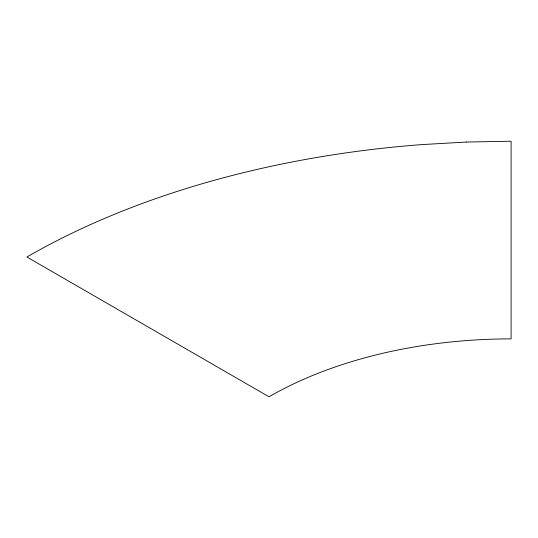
<?xml version="1.0" encoding="UTF-8"?>
<svg xmlns="http://www.w3.org/2000/svg" width="538" height="538" viewBox="0 0 538 538"><rect width="100%" height="100%" fill="white"/><g stroke="black" fill="none" stroke-linecap="round" stroke-linejoin="round"><path stroke-width="0.81" d="M466.311 142.059L421.718 144.601A684.76 395.343 0 0 0 26.9 257.009L269 396.782A342.383 197.675 0 0 1 511.1 338.886L511.1 141.218L466.311 142.059"/></g></svg>
